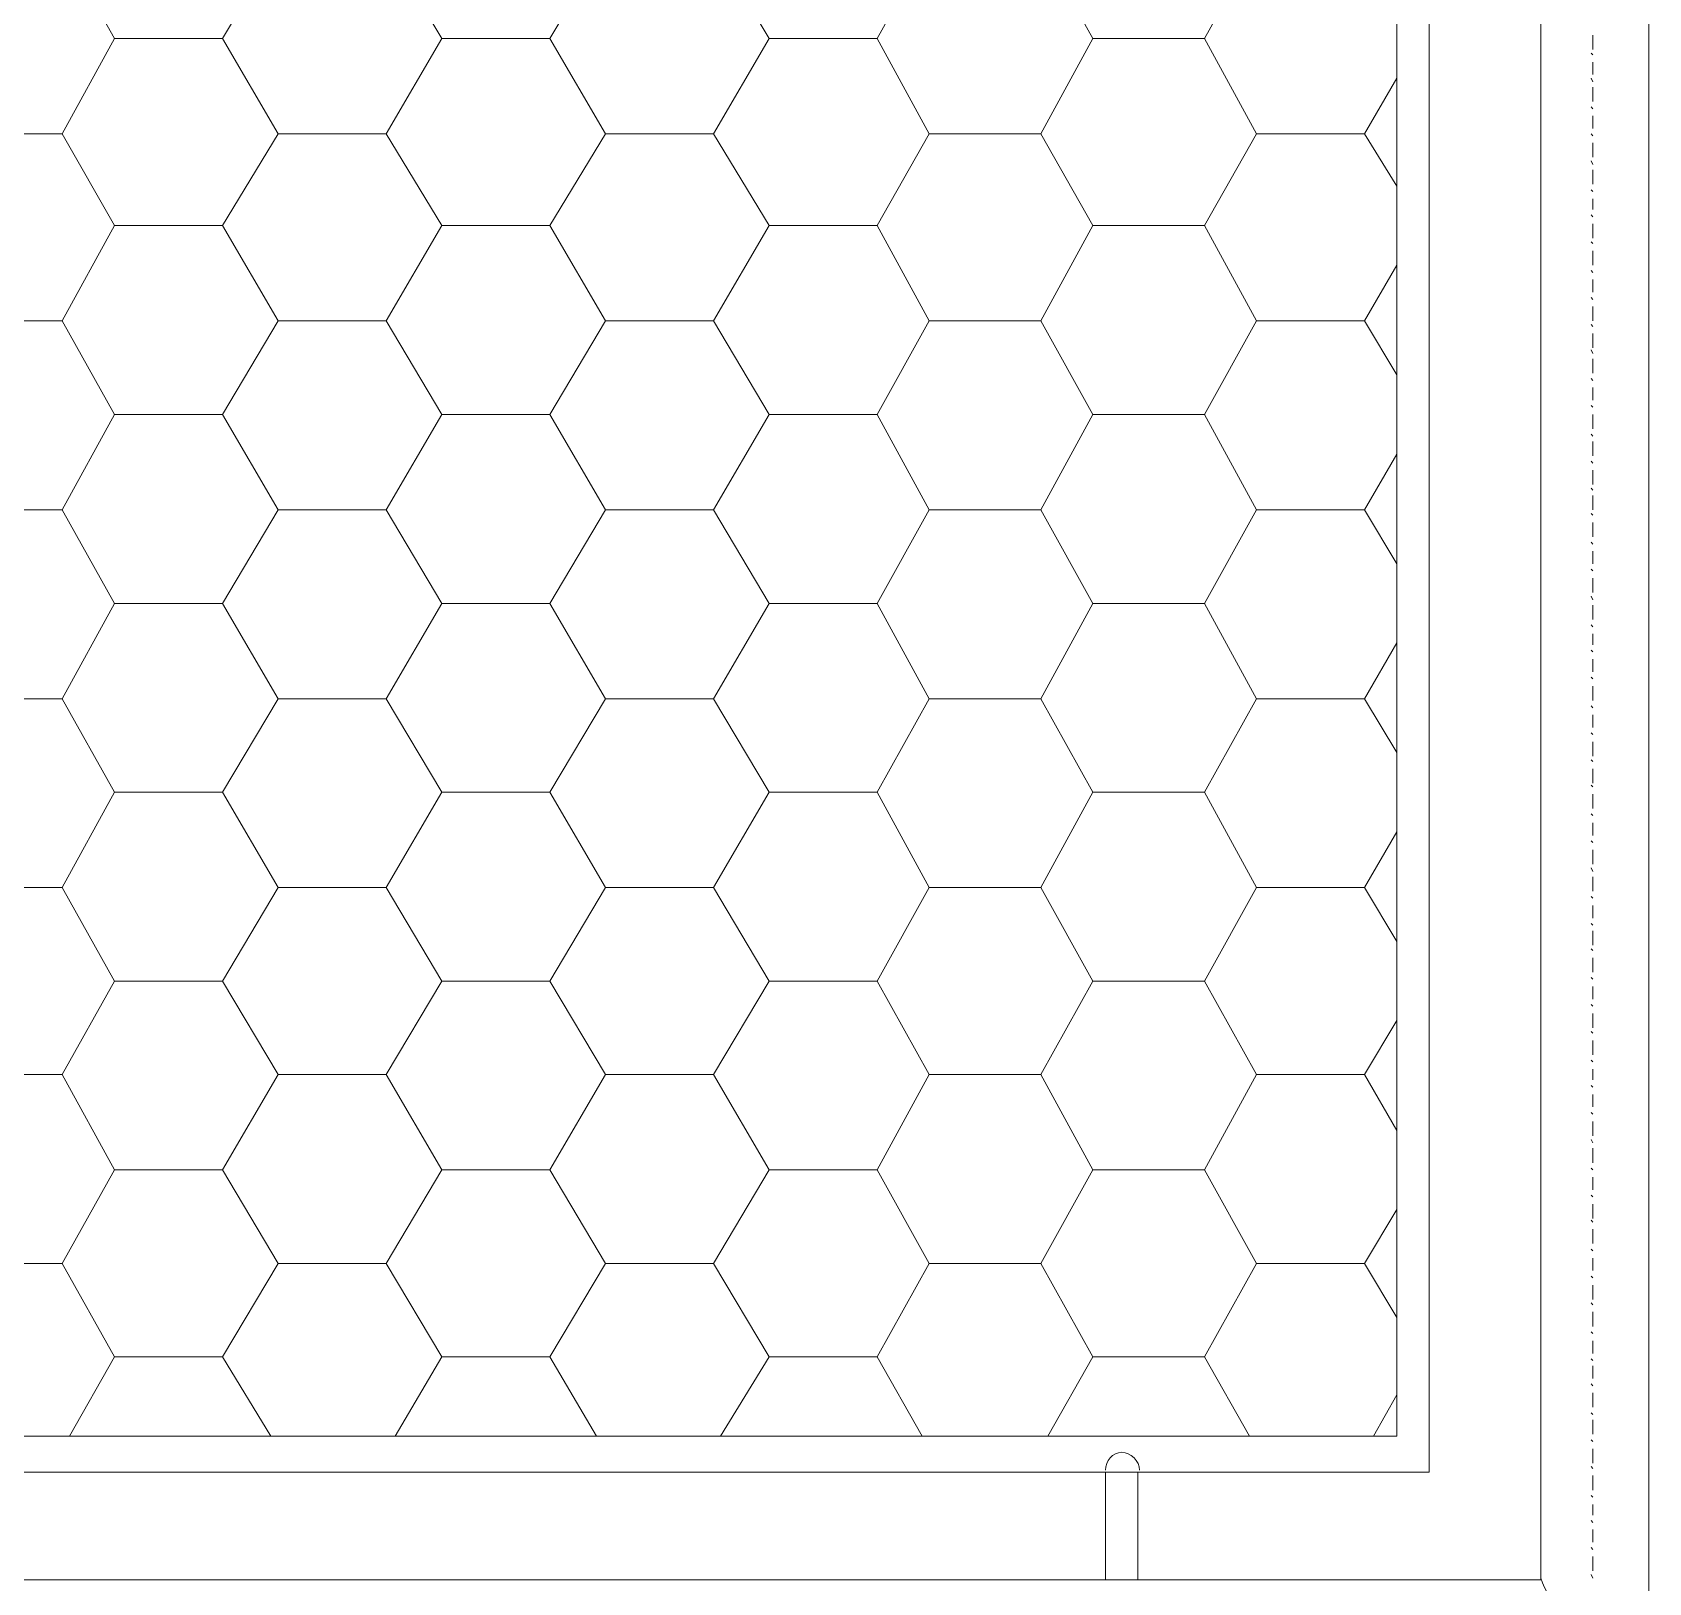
# Model space of a CAD drawing. Header units: millimetres. Extents: x 2928 to 3112, y 1220 to 1280.
# Drawn here: x 3056.639 to 3058.125, y 1265.201 to 1266.627 of the extents above; entities that cross this region are included whole.
import ezdxf

# ---------------------------------------------------------------- set-up
doc = ezdxf.new("R2010")
doc.units = ezdxf.units.MM

msp = doc.modelspace()

# ---------------------------------------------------------------- linework, layer by layer
at = {"color": 7, "linetype": 'Continuous', "lineweight": 5, "true_color": 0x000007}
for points in [[(3058.1251, 1263.23902), (3058.1251, 1268.05543), (3058.1251, 1268.05543)], [(3058.02586, 1265.20395), (3058.02586, 1267.90492), (3058.02586, 1267.90492)], [(3057.6256, 1265.30319), (3057.6256, 1265.20395), (3057.65537, 1265.20395)], [(3057.65537, 1265.20395), (3057.65537, 1265.30319), (3057.65537, 1265.30319)], [(3058.02586, 1265.20395), (3055.49361, 1265.20395), (3055.49361, 1265.20395)]]:
    msp.add_lwpolyline(points, dxfattribs=at)
for points in [[(3057.92332, 1267.80568), (3055.5945, 1267.80568), (3055.5945, 1265.30319), (3057.92332, 1265.30319)], [(3055.62427, 1265.33627), (3057.89354, 1265.33627), (3057.89354, 1267.77425), (3055.62427, 1267.77425)]]:
    msp.add_lwpolyline(points, close=True, dxfattribs=at)
at = {"color": 9, "linetype": 'Continuous', "lineweight": 13, "true_color": 0xbababa}
for points in [[(3056.71425, 1266.62142), (3056.66629, 1266.70743), (3056.66629, 1266.70743)], [(3056.81349, 1266.62142), (3056.86476, 1266.70743), (3056.86476, 1266.70743)], [(3057.01528, 1266.62142), (3056.964, 1266.70743), (3056.964, 1266.70743)], [(3057.11452, 1266.62142), (3057.16579, 1266.70743), (3057.16579, 1266.70743)], [(3057.3163, 1266.62142), (3057.26503, 1266.70743), (3057.26503, 1266.70743)], [(3057.41554, 1266.62142), (3057.46351, 1266.70743), (3057.46351, 1266.70743)], [(3057.61402, 1266.62142), (3057.56606, 1266.70743), (3057.56606, 1266.70743)], [(3057.71657, 1266.62142), (3057.76453, 1266.70743), (3057.76453, 1266.70743)], [(3056.66629, 1266.53376), (3056.71425, 1266.62142), (3056.71425, 1266.62142)], [(3056.71425, 1266.62142), (3056.81349, 1266.62142), (3056.81349, 1266.62142)], [(3056.86476, 1266.53376), (3056.81349, 1266.62142), (3056.81349, 1266.62142)], [(3056.964, 1266.53376), (3057.01528, 1266.62142), (3057.01528, 1266.62142)], [(3057.01528, 1266.62142), (3057.11452, 1266.62142), (3057.11452, 1266.62142)], [(3057.16579, 1266.53376), (3057.11452, 1266.62142), (3057.11452, 1266.62142)], [(3057.26503, 1266.53376), (3057.3163, 1266.62142), (3057.3163, 1266.62142)], [(3057.3163, 1266.62142), (3057.41554, 1266.62142), (3057.41554, 1266.62142)], [(3057.46351, 1266.53376), (3057.41554, 1266.62142), (3057.41554, 1266.62142)], [(3057.56606, 1266.53376), (3057.61402, 1266.62142), (3057.61402, 1266.62142)], [(3057.61402, 1266.62142), (3057.71657, 1266.62142), (3057.71657, 1266.62142)], [(3057.76453, 1266.53376), (3057.71657, 1266.62142), (3057.71657, 1266.62142)], [(3057.86377, 1266.53376), (3057.89354, 1266.58503), (3057.89354, 1266.58503)], [(3056.56374, 1266.53376), (3056.66629, 1266.53376), (3056.66629, 1266.53376)], [(3056.71425, 1266.44941), (3056.66629, 1266.53376), (3056.66629, 1266.53376)], [(3056.81349, 1266.44941), (3056.86476, 1266.53376), (3056.86476, 1266.53376)], [(3056.86476, 1266.53376), (3056.964, 1266.53376), (3056.964, 1266.53376)], [(3057.01528, 1266.44941), (3056.964, 1266.53376), (3056.964, 1266.53376)], [(3057.11452, 1266.44941), (3057.16579, 1266.53376), (3057.16579, 1266.53376)], [(3057.16579, 1266.53376), (3057.26503, 1266.53376), (3057.26503, 1266.53376)], [(3057.3163, 1266.44941), (3057.26503, 1266.53376), (3057.26503, 1266.53376)], [(3057.41554, 1266.44941), (3057.46351, 1266.53376), (3057.46351, 1266.53376)], [(3057.46351, 1266.53376), (3057.56606, 1266.53376), (3057.56606, 1266.53376)], [(3057.61402, 1266.44941), (3057.56606, 1266.53376), (3057.56606, 1266.53376)], [(3057.71657, 1266.44941), (3057.76453, 1266.53376), (3057.76453, 1266.53376)], [(3057.76453, 1266.53376), (3057.86377, 1266.53376), (3057.86377, 1266.53376)], [(3057.89354, 1266.48579), (3057.86377, 1266.53376), (3057.86377, 1266.53376)], [(3056.66629, 1266.36175), (3056.71425, 1266.44941), (3056.71425, 1266.44941)], [(3056.71425, 1266.44941), (3056.81349, 1266.44941), (3056.81349, 1266.44941)], [(3056.86476, 1266.36175), (3056.81349, 1266.44941), (3056.81349, 1266.44941)], [(3056.964, 1266.36175), (3057.01528, 1266.44941), (3057.01528, 1266.44941)], [(3057.01528, 1266.44941), (3057.11452, 1266.44941), (3057.11452, 1266.44941)], [(3057.16579, 1266.36175), (3057.11452, 1266.44941), (3057.11452, 1266.44941)], [(3057.26503, 1266.36175), (3057.3163, 1266.44941), (3057.3163, 1266.44941)], [(3057.3163, 1266.44941), (3057.41554, 1266.44941), (3057.41554, 1266.44941)], [(3057.46351, 1266.36175), (3057.41554, 1266.44941), (3057.41554, 1266.44941)], [(3057.56606, 1266.36175), (3057.61402, 1266.44941), (3057.61402, 1266.44941)], [(3057.61402, 1266.44941), (3057.71657, 1266.44941), (3057.71657, 1266.44941)], [(3057.76453, 1266.36175), (3057.71657, 1266.44941), (3057.71657, 1266.44941)], [(3057.86377, 1266.36175), (3057.89354, 1266.41302), (3057.89354, 1266.41302)], [(3056.56374, 1266.36175), (3056.66629, 1266.36175), (3056.66629, 1266.36175)], [(3056.71425, 1266.27574), (3056.66629, 1266.36175), (3056.66629, 1266.36175)], [(3056.81349, 1266.27574), (3056.86476, 1266.36175), (3056.86476, 1266.36175)], [(3056.86476, 1266.36175), (3056.964, 1266.36175), (3056.964, 1266.36175)], [(3057.01528, 1266.27574), (3056.964, 1266.36175), (3056.964, 1266.36175)], [(3057.11452, 1266.27574), (3057.16579, 1266.36175), (3057.16579, 1266.36175)], [(3057.16579, 1266.36175), (3057.26503, 1266.36175), (3057.26503, 1266.36175)], [(3057.3163, 1266.27574), (3057.26503, 1266.36175), (3057.26503, 1266.36175)], [(3057.41554, 1266.27574), (3057.46351, 1266.36175), (3057.46351, 1266.36175)], [(3057.46351, 1266.36175), (3057.56606, 1266.36175), (3057.56606, 1266.36175)], [(3057.61402, 1266.27574), (3057.56606, 1266.36175), (3057.56606, 1266.36175)], [(3057.71657, 1266.27574), (3057.76453, 1266.36175), (3057.76453, 1266.36175)], [(3057.76453, 1266.36175), (3057.86377, 1266.36175), (3057.86377, 1266.36175)], [(3057.89354, 1266.31213), (3057.86377, 1266.36175), (3057.86377, 1266.36175)], [(3056.66629, 1266.18808), (3056.71425, 1266.27574), (3056.71425, 1266.27574)], [(3056.71425, 1266.27574), (3056.81349, 1266.27574), (3056.81349, 1266.27574)], [(3056.86476, 1266.18808), (3056.81349, 1266.27574), (3056.81349, 1266.27574)], [(3056.964, 1266.18808), (3057.01528, 1266.27574), (3057.01528, 1266.27574)], [(3057.01528, 1266.27574), (3057.11452, 1266.27574), (3057.11452, 1266.27574)], [(3057.16579, 1266.18808), (3057.11452, 1266.27574), (3057.11452, 1266.27574)], [(3057.26503, 1266.18808), (3057.3163, 1266.27574), (3057.3163, 1266.27574)], [(3057.3163, 1266.27574), (3057.41554, 1266.27574), (3057.41554, 1266.27574)], [(3057.46351, 1266.18808), (3057.41554, 1266.27574), (3057.41554, 1266.27574)], [(3057.56606, 1266.18808), (3057.61402, 1266.27574), (3057.61402, 1266.27574)], [(3057.61402, 1266.27574), (3057.71657, 1266.27574), (3057.71657, 1266.27574)], [(3057.76453, 1266.18808), (3057.71657, 1266.27574), (3057.71657, 1266.27574)], [(3057.86377, 1266.18808), (3057.89354, 1266.23935), (3057.89354, 1266.23935)], [(3056.56374, 1266.18808), (3056.66629, 1266.18808), (3056.66629, 1266.18808)], [(3056.71425, 1266.10207), (3056.66629, 1266.18808), (3056.66629, 1266.18808)], [(3056.81349, 1266.10207), (3056.86476, 1266.18808), (3056.86476, 1266.18808)], [(3056.86476, 1266.18808), (3056.964, 1266.18808), (3056.964, 1266.18808)], [(3057.01528, 1266.10207), (3056.964, 1266.18808), (3056.964, 1266.18808)], [(3057.11452, 1266.10207), (3057.16579, 1266.18808), (3057.16579, 1266.18808)], [(3057.16579, 1266.18808), (3057.26503, 1266.18808), (3057.26503, 1266.18808)], [(3057.3163, 1266.10207), (3057.26503, 1266.18808), (3057.26503, 1266.18808)], [(3057.41554, 1266.10207), (3057.46351, 1266.18808), (3057.46351, 1266.18808)], [(3057.46351, 1266.18808), (3057.56606, 1266.18808), (3057.56606, 1266.18808)], [(3057.61402, 1266.10207), (3057.56606, 1266.18808), (3057.56606, 1266.18808)], [(3057.71657, 1266.10207), (3057.76453, 1266.18808), (3057.76453, 1266.18808)], [(3057.76453, 1266.18808), (3057.86377, 1266.18808), (3057.86377, 1266.18808)], [(3057.89354, 1266.13846), (3057.86377, 1266.18808), (3057.86377, 1266.18808)], [(3056.66629, 1266.01441), (3056.71425, 1266.10207), (3056.71425, 1266.10207)], [(3056.71425, 1266.10207), (3056.81349, 1266.10207), (3056.81349, 1266.10207)], [(3056.86476, 1266.01441), (3056.81349, 1266.10207), (3056.81349, 1266.10207)], [(3056.964, 1266.01441), (3057.01528, 1266.10207), (3057.01528, 1266.10207)], [(3057.01528, 1266.10207), (3057.11452, 1266.10207), (3057.11452, 1266.10207)], [(3057.16579, 1266.01441), (3057.11452, 1266.10207), (3057.11452, 1266.10207)], [(3057.26503, 1266.01441), (3057.3163, 1266.10207), (3057.3163, 1266.10207)], [(3057.3163, 1266.10207), (3057.41554, 1266.10207), (3057.41554, 1266.10207)], [(3057.46351, 1266.01441), (3057.41554, 1266.10207), (3057.41554, 1266.10207)], [(3057.56606, 1266.01441), (3057.61402, 1266.10207), (3057.61402, 1266.10207)], [(3057.61402, 1266.10207), (3057.71657, 1266.10207), (3057.71657, 1266.10207)], [(3057.76453, 1266.01441), (3057.71657, 1266.10207), (3057.71657, 1266.10207)], [(3057.86377, 1266.01441), (3057.89354, 1266.06568), (3057.89354, 1266.06568)], [(3056.56374, 1266.01441), (3056.66629, 1266.01441), (3056.66629, 1266.01441)], [(3056.71425, 1265.9284), (3056.66629, 1266.01441), (3056.66629, 1266.01441)], [(3056.81349, 1265.9284), (3056.86476, 1266.01441), (3056.86476, 1266.01441)], [(3056.86476, 1266.01441), (3056.964, 1266.01441), (3056.964, 1266.01441)], [(3057.01528, 1265.9284), (3056.964, 1266.01441), (3056.964, 1266.01441)], [(3057.11452, 1265.9284), (3057.16579, 1266.01441), (3057.16579, 1266.01441)], [(3057.16579, 1266.01441), (3057.26503, 1266.01441), (3057.26503, 1266.01441)], [(3057.3163, 1265.9284), (3057.26503, 1266.01441), (3057.26503, 1266.01441)], [(3057.41554, 1265.9284), (3057.46351, 1266.01441), (3057.46351, 1266.01441)], [(3057.46351, 1266.01441), (3057.56606, 1266.01441), (3057.56606, 1266.01441)], [(3057.61402, 1265.9284), (3057.56606, 1266.01441), (3057.56606, 1266.01441)], [(3057.71657, 1265.9284), (3057.76453, 1266.01441), (3057.76453, 1266.01441)], [(3057.76453, 1266.01441), (3057.86377, 1266.01441), (3057.86377, 1266.01441)], [(3057.89354, 1265.96479), (3057.86377, 1266.01441), (3057.86377, 1266.01441)], [(3056.66629, 1265.84074), (3056.71425, 1265.9284), (3056.71425, 1265.9284)], [(3056.71425, 1265.9284), (3056.81349, 1265.9284), (3056.81349, 1265.9284)], [(3056.86476, 1265.84074), (3056.81349, 1265.9284), (3056.81349, 1265.9284)], [(3056.964, 1265.84074), (3057.01528, 1265.9284), (3057.01528, 1265.9284)], [(3057.01528, 1265.9284), (3057.11452, 1265.9284), (3057.11452, 1265.9284)], [(3057.16579, 1265.84074), (3057.11452, 1265.9284), (3057.11452, 1265.9284)], [(3057.26503, 1265.84074), (3057.3163, 1265.9284), (3057.3163, 1265.9284)], [(3057.3163, 1265.9284), (3057.41554, 1265.9284), (3057.41554, 1265.9284)], [(3057.46351, 1265.84074), (3057.41554, 1265.9284), (3057.41554, 1265.9284)], [(3057.56606, 1265.84074), (3057.61402, 1265.9284), (3057.61402, 1265.9284)], [(3057.61402, 1265.9284), (3057.71657, 1265.9284), (3057.71657, 1265.9284)], [(3057.76453, 1265.84074), (3057.71657, 1265.9284), (3057.71657, 1265.9284)], [(3057.86377, 1265.84074), (3057.89354, 1265.89201), (3057.89354, 1265.89201)], [(3056.56374, 1265.84074), (3056.66629, 1265.84074), (3056.66629, 1265.84074)], [(3056.71425, 1265.75473), (3056.66629, 1265.84074), (3056.66629, 1265.84074)], [(3056.81349, 1265.75473), (3056.86476, 1265.84074), (3056.86476, 1265.84074)], [(3056.86476, 1265.84074), (3056.964, 1265.84074), (3056.964, 1265.84074)], [(3057.01528, 1265.75473), (3056.964, 1265.84074), (3056.964, 1265.84074)], [(3057.11452, 1265.75473), (3057.16579, 1265.84074), (3057.16579, 1265.84074)], [(3057.16579, 1265.84074), (3057.26503, 1265.84074), (3057.26503, 1265.84074)], [(3057.3163, 1265.75473), (3057.26503, 1265.84074), (3057.26503, 1265.84074)], [(3057.41554, 1265.75473), (3057.46351, 1265.84074), (3057.46351, 1265.84074)], [(3057.46351, 1265.84074), (3057.56606, 1265.84074), (3057.56606, 1265.84074)], [(3057.61402, 1265.75473), (3057.56606, 1265.84074), (3057.56606, 1265.84074)], [(3057.71657, 1265.75473), (3057.76453, 1265.84074), (3057.76453, 1265.84074)], [(3057.76453, 1265.84074), (3057.86377, 1265.84074), (3057.86377, 1265.84074)], [(3057.89354, 1265.79112), (3057.86377, 1265.84074), (3057.86377, 1265.84074)], [(3056.66629, 1265.66872), (3056.71425, 1265.75473), (3056.71425, 1265.75473)], [(3056.71425, 1265.75473), (3056.81349, 1265.75473), (3056.81349, 1265.75473)], [(3056.86476, 1265.66872), (3056.81349, 1265.75473), (3056.81349, 1265.75473)], [(3056.964, 1265.66872), (3057.01528, 1265.75473), (3057.01528, 1265.75473)], [(3057.01528, 1265.75473), (3057.11452, 1265.75473), (3057.11452, 1265.75473)], [(3057.16579, 1265.66872), (3057.11452, 1265.75473), (3057.11452, 1265.75473)], [(3057.26503, 1265.66872), (3057.3163, 1265.75473), (3057.3163, 1265.75473)], [(3057.3163, 1265.75473), (3057.41554, 1265.75473), (3057.41554, 1265.75473)], [(3057.46351, 1265.66872), (3057.41554, 1265.75473), (3057.41554, 1265.75473)], [(3057.56606, 1265.66872), (3057.61402, 1265.75473), (3057.61402, 1265.75473)], [(3057.61402, 1265.75473), (3057.71657, 1265.75473), (3057.71657, 1265.75473)], [(3057.76453, 1265.66872), (3057.71657, 1265.75473), (3057.71657, 1265.75473)], [(3057.86377, 1265.66872), (3057.89354, 1265.71834), (3057.89354, 1265.71834)], [(3056.56374, 1265.66872), (3056.66629, 1265.66872), (3056.66629, 1265.66872)], [(3056.71425, 1265.58106), (3056.66629, 1265.66872), (3056.66629, 1265.66872)], [(3056.81349, 1265.58106), (3056.86476, 1265.66872), (3056.86476, 1265.66872)], [(3056.86476, 1265.66872), (3056.964, 1265.66872), (3056.964, 1265.66872)], [(3057.01528, 1265.58106), (3056.964, 1265.66872), (3056.964, 1265.66872)], [(3057.11452, 1265.58106), (3057.16579, 1265.66872), (3057.16579, 1265.66872)], [(3057.16579, 1265.66872), (3057.26503, 1265.66872), (3057.26503, 1265.66872)], [(3057.3163, 1265.58106), (3057.26503, 1265.66872), (3057.26503, 1265.66872)], [(3057.41554, 1265.58106), (3057.46351, 1265.66872), (3057.46351, 1265.66872)], [(3057.46351, 1265.66872), (3057.56606, 1265.66872), (3057.56606, 1265.66872)], [(3057.61402, 1265.58106), (3057.56606, 1265.66872), (3057.56606, 1265.66872)], [(3057.71657, 1265.58106), (3057.76453, 1265.66872), (3057.76453, 1265.66872)], [(3057.76453, 1265.66872), (3057.86377, 1265.66872), (3057.86377, 1265.66872)], [(3057.89354, 1265.61745), (3057.86377, 1265.66872), (3057.86377, 1265.66872)], [(3056.66629, 1265.49506), (3056.71425, 1265.58106), (3056.71425, 1265.58106)], [(3056.71425, 1265.58106), (3056.81349, 1265.58106), (3056.81349, 1265.58106)], [(3056.86476, 1265.49506), (3056.81349, 1265.58106), (3056.81349, 1265.58106)], [(3056.964, 1265.49506), (3057.01528, 1265.58106), (3057.01528, 1265.58106)], [(3057.01528, 1265.58106), (3057.11452, 1265.58106), (3057.11452, 1265.58106)], [(3057.16579, 1265.49506), (3057.11452, 1265.58106), (3057.11452, 1265.58106)], [(3057.26503, 1265.49506), (3057.3163, 1265.58106), (3057.3163, 1265.58106)], [(3057.3163, 1265.58106), (3057.41554, 1265.58106), (3057.41554, 1265.58106)], [(3057.46351, 1265.49506), (3057.41554, 1265.58106), (3057.41554, 1265.58106)], [(3057.56606, 1265.49506), (3057.61402, 1265.58106), (3057.61402, 1265.58106)], [(3057.61402, 1265.58106), (3057.71657, 1265.58106), (3057.71657, 1265.58106)], [(3057.76453, 1265.49506), (3057.71657, 1265.58106), (3057.71657, 1265.58106)], [(3057.86377, 1265.49506), (3057.89354, 1265.54468), (3057.89354, 1265.54468)], [(3056.56374, 1265.49506), (3056.66629, 1265.49506), (3056.66629, 1265.49506)], [(3056.71425, 1265.40905), (3056.66629, 1265.49506), (3056.66629, 1265.49506)], [(3056.81349, 1265.40905), (3056.86476, 1265.49506), (3056.86476, 1265.49506)], [(3056.86476, 1265.49506), (3056.964, 1265.49506), (3056.964, 1265.49506)], [(3057.01528, 1265.40905), (3056.964, 1265.49506), (3056.964, 1265.49506)], [(3057.11452, 1265.40905), (3057.16579, 1265.49506), (3057.16579, 1265.49506)], [(3057.16579, 1265.49506), (3057.26503, 1265.49506), (3057.26503, 1265.49506)], [(3057.3163, 1265.40905), (3057.26503, 1265.49506), (3057.26503, 1265.49506)], [(3057.41554, 1265.40905), (3057.46351, 1265.49506), (3057.46351, 1265.49506)], [(3057.46351, 1265.49506), (3057.56606, 1265.49506), (3057.56606, 1265.49506)], [(3057.61402, 1265.40905), (3057.56606, 1265.49506), (3057.56606, 1265.49506)], [(3057.71657, 1265.40905), (3057.76453, 1265.49506), (3057.76453, 1265.49506)], [(3057.76453, 1265.49506), (3057.86377, 1265.49506), (3057.86377, 1265.49506)], [(3057.89354, 1265.44544), (3057.86377, 1265.49506), (3057.86377, 1265.49506)], [(3056.6729, 1265.33627), (3056.71425, 1265.40905), (3056.71425, 1265.40905)], [(3056.71425, 1265.40905), (3056.81349, 1265.40905), (3056.81349, 1265.40905)], [(3056.85815, 1265.33627), (3056.81349, 1265.40905), (3056.81349, 1265.40905)], [(3056.97227, 1265.33627), (3057.01528, 1265.40905), (3057.01528, 1265.40905)], [(3057.01528, 1265.40905), (3057.11452, 1265.40905), (3057.11452, 1265.40905)], [(3057.15752, 1265.33627), (3057.11452, 1265.40905), (3057.11452, 1265.40905)], [(3057.27165, 1265.33627), (3057.3163, 1265.40905), (3057.3163, 1265.40905)], [(3057.3163, 1265.40905), (3057.41554, 1265.40905), (3057.41554, 1265.40905)], [(3057.45689, 1265.33627), (3057.41554, 1265.40905), (3057.41554, 1265.40905)], [(3057.57267, 1265.33627), (3057.61402, 1265.40905), (3057.61402, 1265.40905)], [(3057.61402, 1265.40905), (3057.71657, 1265.40905), (3057.71657, 1265.40905)], [(3057.75792, 1265.33627), (3057.71657, 1265.40905), (3057.71657, 1265.40905)], [(3057.87204, 1265.33627), (3057.89354, 1265.37431), (3057.89354, 1265.37431)]]:
    msp.add_lwpolyline(points, dxfattribs=at)
at = {"color": 252, "linetype": 'Continuous', "lineweight": 13, "true_color": 0x989898}
for points in [[(3058.07383, 1266.6115), (3058.07383, 1266.62473), (3058.07383, 1266.62473)], [(3058.07383, 1266.60654), (3058.07218, 1266.60819), (3058.07218, 1266.60819)], [(3058.07383, 1266.58834), (3058.07383, 1266.59992), (3058.07383, 1266.59992)], [(3058.07383, 1266.58173), (3058.07218, 1266.58503), (3058.07218, 1266.58503)], [(3058.07383, 1266.56353), (3058.07383, 1266.57676), (3058.07383, 1266.57676)], [(3058.07383, 1266.55692), (3058.07218, 1266.55857), (3058.07218, 1266.55857)], [(3058.07383, 1266.53872), (3058.07383, 1266.5503), (3058.07383, 1266.5503)], [(3058.07383, 1266.53211), (3058.07218, 1266.53376), (3058.07218, 1266.53376)], [(3058.07383, 1266.51226), (3058.07383, 1266.52549), (3058.07383, 1266.52549)], [(3058.07383, 1266.50564), (3058.07218, 1266.50895), (3058.07218, 1266.50895)], [(3058.07383, 1266.48745), (3058.07383, 1266.50068), (3058.07383, 1266.50068)], [(3058.07383, 1266.48083), (3058.07218, 1266.48249), (3058.07218, 1266.48249)], [(3058.07383, 1266.46429), (3058.07383, 1266.47422), (3058.07383, 1266.47422)], [(3058.07383, 1266.45768), (3058.07218, 1266.45933), (3058.07218, 1266.45933)], [(3058.07383, 1266.43783), (3058.07383, 1266.45106), (3058.07383, 1266.45106)], [(3058.07383, 1266.43287), (3058.07218, 1266.43452), (3058.07218, 1266.43452)], [(3058.07383, 1266.41302), (3058.07383, 1266.42625), (3058.07383, 1266.42625)], [(3058.07383, 1266.4064), (3058.07218, 1266.40806), (3058.07218, 1266.40806)], [(3058.07383, 1266.38821), (3058.07383, 1266.39979), (3058.07383, 1266.39979)], [(3058.07383, 1266.38159), (3058.07218, 1266.38325), (3058.07218, 1266.38325)], [(3058.07383, 1266.36175), (3058.07383, 1266.37498), (3058.07383, 1266.37498)], [(3058.07383, 1266.35678), (3058.07218, 1266.35844), (3058.07218, 1266.35844)], [(3058.07383, 1266.33694), (3058.07383, 1266.35017), (3058.07383, 1266.35017)], [(3058.07383, 1266.33197), (3058.07218, 1266.33528), (3058.07218, 1266.33528)], [(3058.07383, 1266.31378), (3058.07383, 1266.32701), (3058.07383, 1266.32701)], [(3058.07383, 1266.30716), (3058.07218, 1266.30882), (3058.07218, 1266.30882)], [(3058.07383, 1266.28897), (3058.07383, 1266.30055), (3058.07383, 1266.30055)], [(3058.07383, 1266.28235), (3058.07218, 1266.28401), (3058.07218, 1266.28401)], [(3058.07383, 1266.26251), (3058.07383, 1266.27574), (3058.07383, 1266.27574)], [(3058.07383, 1266.25589), (3058.07218, 1266.25754), (3058.07218, 1266.25754)], [(3058.07383, 1266.2377), (3058.07383, 1266.25093), (3058.07383, 1266.25093)], [(3058.07383, 1266.23108), (3058.07218, 1266.23273), (3058.07218, 1266.23273)], [(3058.07383, 1266.21123), (3058.07383, 1266.22446), (3058.07383, 1266.22446)], [(3058.07383, 1266.20627), (3058.07218, 1266.20792), (3058.07218, 1266.20792)], [(3058.07383, 1266.18808), (3058.07383, 1266.20131), (3058.07383, 1266.20131)], [(3058.07383, 1266.18312), (3058.07218, 1266.18477), (3058.07218, 1266.18477)], [(3058.07383, 1266.16327), (3058.07383, 1266.1765), (3058.07383, 1266.1765)], [(3058.07383, 1266.15665), (3058.07218, 1266.15831), (3058.07218, 1266.15831)], [(3058.07383, 1266.13846), (3058.07383, 1266.15004), (3058.07383, 1266.15004)], [(3058.07383, 1266.13184), (3058.07218, 1266.1335), (3058.07218, 1266.1335)], [(3058.07383, 1266.11199), (3058.07383, 1266.12523), (3058.07383, 1266.12523)], [(3058.07383, 1266.10538), (3058.07218, 1266.10869), (3058.07218, 1266.10869)], [(3058.07383, 1266.08718), (3058.07383, 1266.10042), (3058.07383, 1266.10042)], [(3058.07383, 1266.08057), (3058.07218, 1266.08222), (3058.07218, 1266.08222)], [(3058.07383, 1266.06403), (3058.07383, 1266.07395), (3058.07383, 1266.07395)], [(3058.07383, 1266.05741), (3058.07218, 1266.05907), (3058.07218, 1266.05907)], [(3058.07383, 1266.03922), (3058.07383, 1266.0508), (3058.07383, 1266.0508)], [(3058.07383, 1266.0326), (3058.07218, 1266.03426), (3058.07218, 1266.03426)], [(3058.07383, 1266.01275), (3058.07383, 1266.02599), (3058.07383, 1266.02599)], [(3058.07383, 1266.00614), (3058.07218, 1266.00779), (3058.07218, 1266.00779)], [(3058.07383, 1265.98794), (3058.07383, 1265.99952), (3058.07383, 1265.99952)], [(3058.07383, 1265.98133), (3058.07218, 1265.98298), (3058.07218, 1265.98298)], [(3058.07383, 1265.96148), (3058.07383, 1265.97471), (3058.07383, 1265.97471)], [(3058.07383, 1265.95652), (3058.07218, 1265.95817), (3058.07218, 1265.95817)], [(3058.07383, 1265.93667), (3058.07383, 1265.9499), (3058.07383, 1265.9499)], [(3058.07383, 1265.93336), (3058.07218, 1265.93502), (3058.07218, 1265.93502)], [(3058.07383, 1265.91351), (3058.07383, 1265.92675), (3058.07383, 1265.92675)], [(3058.07383, 1265.9069), (3058.07218, 1265.90855), (3058.07218, 1265.90855)], [(3058.07383, 1265.88871), (3058.07383, 1265.90028), (3058.07383, 1265.90028)], [(3058.07383, 1265.88209), (3058.07218, 1265.88374), (3058.07218, 1265.88374)], [(3058.07383, 1265.86224), (3058.07383, 1265.87547), (3058.07383, 1265.87547)], [(3058.07383, 1265.85563), (3058.07218, 1265.85893), (3058.07218, 1265.85893)], [(3058.07383, 1265.83743), (3058.07383, 1265.85066), (3058.07383, 1265.85066)], [(3058.07383, 1265.83082), (3058.07218, 1265.83247), (3058.07218, 1265.83247)], [(3058.07383, 1265.81262), (3058.07383, 1265.8242), (3058.07383, 1265.8242)], [(3058.07383, 1265.80601), (3058.07218, 1265.80766), (3058.07218, 1265.80766)], [(3058.07383, 1265.78781), (3058.07383, 1265.80104), (3058.07383, 1265.80104)], [(3058.07383, 1265.78285), (3058.07218, 1265.7845), (3058.07218, 1265.7845)], [(3058.07383, 1265.763), (3058.07383, 1265.77623), (3058.07383, 1265.77623)], [(3058.07383, 1265.75639), (3058.07218, 1265.75804), (3058.07218, 1265.75804)], [(3058.07383, 1265.73819), (3058.07383, 1265.74977), (3058.07383, 1265.74977)], [(3058.07383, 1265.73158), (3058.07218, 1265.73323), (3058.07218, 1265.73323)], [(3058.07383, 1265.71173), (3058.07383, 1265.72496), (3058.07383, 1265.72496)], [(3058.07383, 1265.70677), (3058.07218, 1265.70842), (3058.07218, 1265.70842)], [(3058.07383, 1265.68692), (3058.07383, 1265.70015), (3058.07383, 1265.70015)], [(3058.07383, 1265.6803), (3058.07218, 1265.68196), (3058.07218, 1265.68196)], [(3058.07383, 1265.66376), (3058.07383, 1265.67369), (3058.07383, 1265.67369)], [(3058.07383, 1265.65715), (3058.07218, 1265.6588), (3058.07218, 1265.6588)], [(3058.07383, 1265.63895), (3058.07383, 1265.65053), (3058.07383, 1265.65053)], [(3058.07383, 1265.63234), (3058.07218, 1265.63399), (3058.07218, 1265.63399)], [(3058.07383, 1265.61249), (3058.07383, 1265.62572), (3058.07383, 1265.62572)], [(3058.07383, 1265.60587), (3058.07218, 1265.60918), (3058.07218, 1265.60918)], [(3058.07383, 1265.58768), (3058.07383, 1265.60091), (3058.07383, 1265.60091)], [(3058.07383, 1265.58106), (3058.07218, 1265.58272), (3058.07218, 1265.58272)], [(3058.07383, 1265.56287), (3058.07383, 1265.57445), (3058.07383, 1265.57445)], [(3058.07383, 1265.55625), (3058.07218, 1265.55791), (3058.07218, 1265.55791)], [(3058.07383, 1265.53641), (3058.07383, 1265.54964), (3058.07383, 1265.54964)], [(3058.07383, 1265.5331), (3058.07218, 1265.53475), (3058.07218, 1265.53475)], [(3058.07383, 1265.51325), (3058.07383, 1265.52648), (3058.07383, 1265.52648)], [(3058.07383, 1265.50663), (3058.07218, 1265.50829), (3058.07218, 1265.50829)], [(3058.07383, 1265.48844), (3058.07383, 1265.50002), (3058.07383, 1265.50002)], [(3058.07383, 1265.48182), (3058.07218, 1265.48348), (3058.07218, 1265.48348)], [(3058.07383, 1265.46198), (3058.07383, 1265.47521), (3058.07383, 1265.47521)], [(3058.07383, 1265.45701), (3058.07218, 1265.45867), (3058.07218, 1265.45867)], [(3058.07383, 1265.43717), (3058.07383, 1265.4504), (3058.07383, 1265.4504)], [(3058.07383, 1265.43055), (3058.07218, 1265.4322), (3058.07218, 1265.4322)], [(3058.07383, 1265.41236), (3058.07383, 1265.42393), (3058.07383, 1265.42393)], [(3058.07383, 1265.40574), (3058.07218, 1265.40739), (3058.07218, 1265.40739)], [(3058.07383, 1265.3892), (3058.07383, 1265.40078), (3058.07383, 1265.40078)], [(3058.07383, 1265.38258), (3058.07218, 1265.38424), (3058.07218, 1265.38424)], [(3058.07383, 1265.36274), (3058.07383, 1265.37597), (3058.07383, 1265.37597)], [(3058.07383, 1265.35612), (3058.07218, 1265.35777), (3058.07218, 1265.35777)], [(3058.07383, 1265.33793), (3058.07383, 1265.35116), (3058.07383, 1265.35116)], [(3058.07383, 1265.33131), (3058.07218, 1265.33297), (3058.07218, 1265.33297)], [(3058.07383, 1265.31146), (3058.07383, 1265.3247), (3058.07383, 1265.3247)], [(3058.07383, 1265.3065), (3058.07218, 1265.30816), (3058.07218, 1265.30816)], [(3058.07383, 1265.28665), (3058.07383, 1265.29989), (3058.07383, 1265.29989)], [(3058.07383, 1265.28004), (3058.07218, 1265.28169), (3058.07218, 1265.28169)], [(3058.07383, 1265.2635), (3058.07383, 1265.27342), (3058.07383, 1265.27342)], [(3058.07383, 1265.25688), (3058.07218, 1265.25854), (3058.07218, 1265.25854)], [(3058.07383, 1265.23869), (3058.07383, 1265.25027), (3058.07383, 1265.25027)], [(3058.07383, 1265.23207), (3058.07218, 1265.23373), (3058.07218, 1265.23373)], [(3058.07383, 1265.21222), (3058.07383, 1265.22546), (3058.07383, 1265.22546)], [(3058.07383, 1265.20561), (3058.07218, 1265.20892), (3058.07218, 1265.20892)]]:
    msp.add_lwpolyline(points, dxfattribs=at)
at = {"color": 7, "linetype": 'Continuous', "lineweight": 5, "true_color": 0x000007}
msp.add_open_spline([(3057.65702, 1265.30485), (3057.65702, 1265.31312), (3057.64875, 1265.32139), (3057.64048, 1265.32139), (3057.64048, 1265.32139), (3057.63221, 1265.32139), (3057.6256, 1265.31312), (3057.6256, 1265.30485)], degree=3, knots=[0, 0, 0, 0, 0.125, 0.125, 0.125, 0.125001, 1, 1, 1, 1], dxfattribs=at)
msp.add_open_spline([(3058.02586, 1265.20561), (3058.03413, 1265.18245), (3058.05233, 1265.16426), (3058.07548, 1265.15599)], degree=3, dxfattribs=at)

doc.saveas('drawing.dxf')
